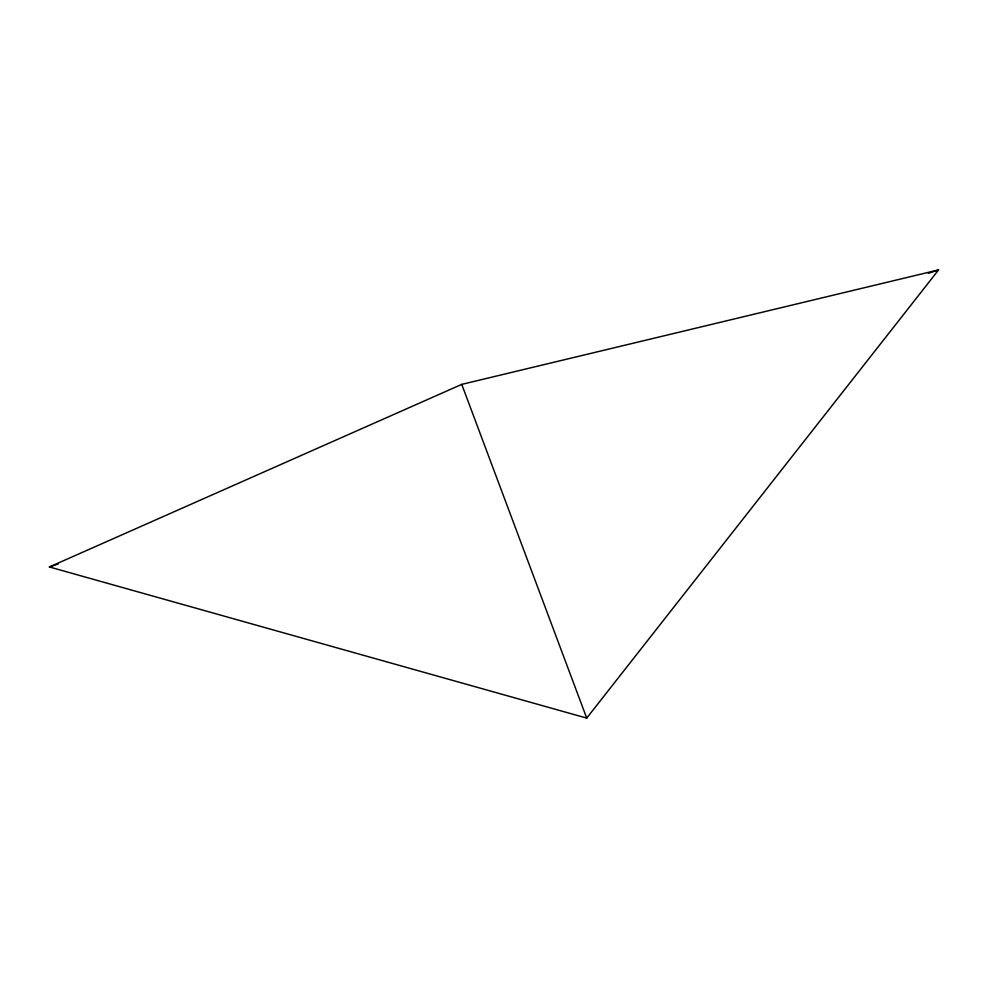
<?xml version="1.0" encoding="UTF-8"?>
<svg xmlns="http://www.w3.org/2000/svg" width="988" height="988" viewBox="0 0 988 988"><rect width="100%" height="100%" fill="white"/><g stroke="black" fill="none" stroke-linecap="round" stroke-linejoin="round"><path stroke-width="1.48" d="M586.711 718.103L938.6 269.897L461.754 384.381L49.4 566.964L586.711 718.103L461.754 384.381M49.4 566.964L58.181 564.037M928.362 273.318L938.6 269.897"/></g></svg>
